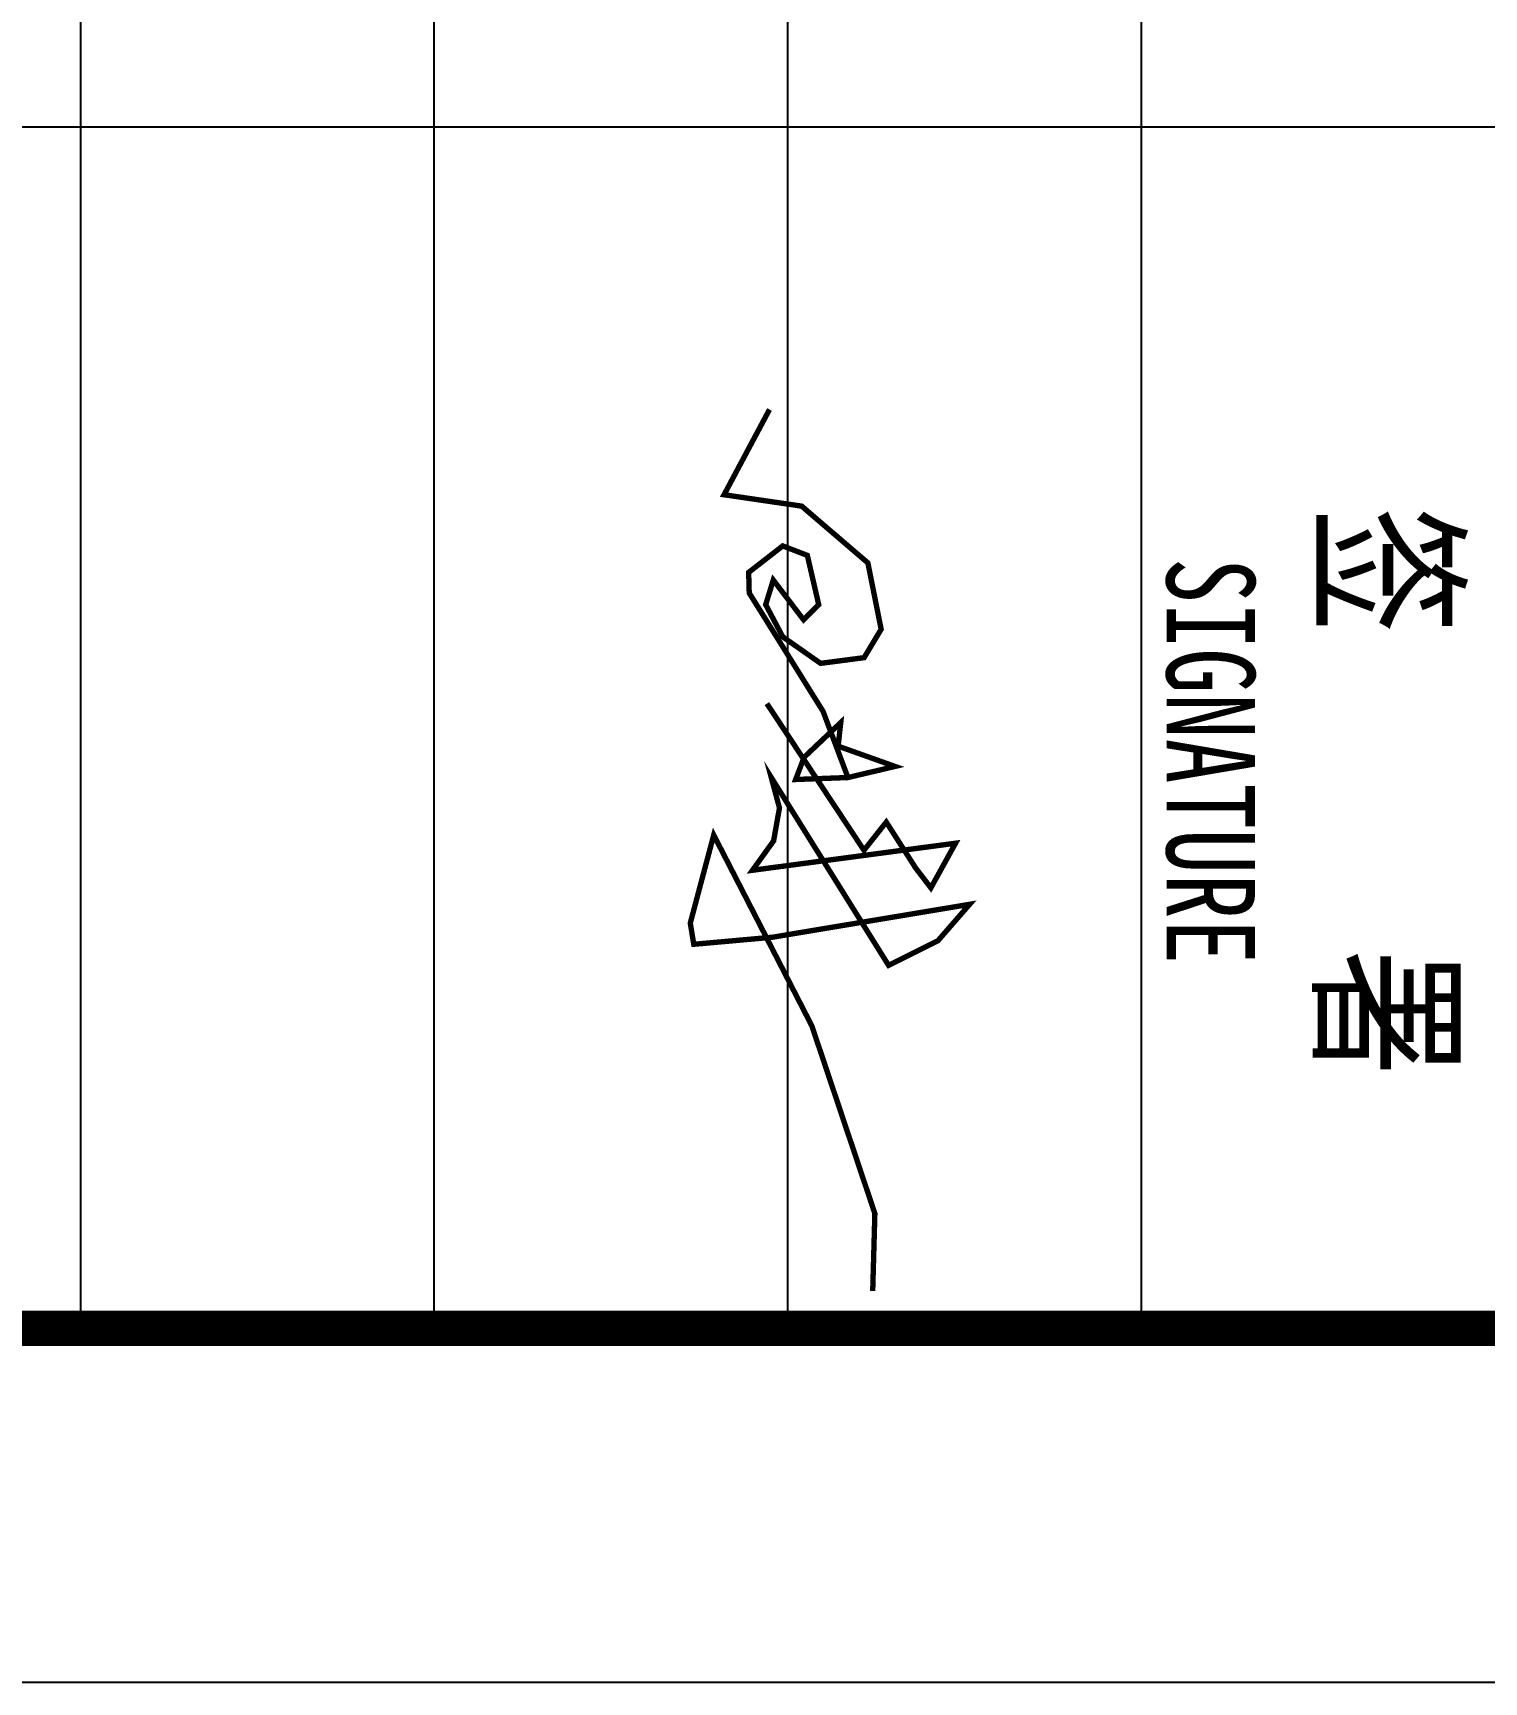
# Model space of a CAD drawing. Extents: x 174641 to 414490, y 73126 to 493158.
# Drawn here: x 319146 to 323249, y 73126 to 77788 of the extents above; entities that cross this region are included whole.
import ezdxf

# ---------------------------------------------------------------- set-up
doc = ezdxf.new("R2010")
doc.units = 0
doc.header["$LTSCALE"] = 1000
doc.header["$MEASUREMENT"] = 0
doc.layers.add('PUB_TITLE', color=7, linetype='Continuous')
doc.layers.add('TWT_TITLE', color=7, linetype='Continuous')
doc.styles.add('-宋体', font='', dxfattribs={"width": 0.8})
doc.styles.get('-宋体').set_extended_font_data('SimSun')

# ---------------------------------------------------------------- blocks, each defined once
blk = doc.blocks.new('田琳')
at = {"const_width": 20}
for points in [[(38170.1, 43531), (38716.9, 43893), (38611.8, 43976.1), (38782.6, 44085.5), (38857, 44142.4), (38690.6, 44234.3), (38791.4, 43477.3), (38681.9, 43556.1), (38559.2, 43577.9), (38445.4, 43547.3), (39146.1, 43984.9), (39054.1, 44168.6), (38918.4, 44286.8), (39041, 43551.7), (39067.3, 43258.5), (38988.4, 43245.4), (38660, 43332.9), (39371.5, 43698.7), (40071, 43933.6), (40071, 43933.6), (40359.3, 43925.6)], [(37073.8, 43540.8), (37391.6, 43371.4), (37434, 43660.7), (37645.8, 43907.7), (37893, 43957), (37998.9, 43893.5), (38020.1, 43731.3), (37921.2, 43590.1), (37801.2, 43526.6), (37709.4, 43554.9), (37857.7, 43667.8), (37801.2, 43724.2), (37617.6, 43681.9), (37582.3, 43590.1), (37681.1, 43463.1), (37757.9, 43465.2), (38199.4, 43740.6), (38445.7, 43833.2), (38404.3, 44008.7), (38328.7, 43796.7), (38240.8, 43806.4), (38370.1, 43669.9), (38453, 43638.3), (38445.7, 43833.2)]]:
    blk.add_lwpolyline(points, dxfattribs=at)

msp = doc.modelspace()

# ---------------------------------------------------------------- linework, layer by layer
for p, q in [((319280.3, 82126.1), (319280.3, 74126.1)), ((320280.3, 82126.1), (320280.3, 74126.1)), ((321280.3, 82126.1), (321280.3, 74126.1)), ((322280.3, 82126.1), (322280.3, 74126.1)), ((323280.3, 77521.7), (314250.9, 77521.7))]:
    msp.add_line(p, q)
at = {"layer": 'PUB_TITLE', "const_width": 100}
msp.add_lwpolyline([(360679.9, 82126.1), (360679.9, 74126.1), (303280.3, 74126.1), (303280.3, 82126.1)], close=True, dxfattribs=at)
at = {"layer": 'TWT_TITLE'}
msp.add_lwpolyline([(302280.7, 157226.1), (302280.7, 73126.1), (361680.7, 73126.1), (361680.7, 157226.1)], close=True, dxfattribs=at)
at = {"layer": 'TWT_TITLE', "const_width": 100}
msp.add_lwpolyline([(303280.7, 154726.1), (303280.7, 74126.1), (360680.7, 74126.1), (360680.7, 154726.1)], close=True, dxfattribs=at)

# ---------------------------------------------------------------- block references
at = {"xscale": 0.7584191996138543, "yscale": 0.758419199672062, "zscale": 0.7584191996528531, "rotation": 270}
msp.add_blockref('田琳', (288206.8, 104841.1, 0), dxfattribs=at)

# ---------------------------------------------------------------- texts
at = {"style": '-宋体', "width": 0.75}
for s, height, p in [('签     署', 350, (322800.7, 76448.2)), ('SIGNATURE', 250, (322351.8, 76303.8))]:
    msp.add_text(s, height=height, rotation=270, dxfattribs=at).set_placement(p)

doc.saveas('drawing.dxf')
